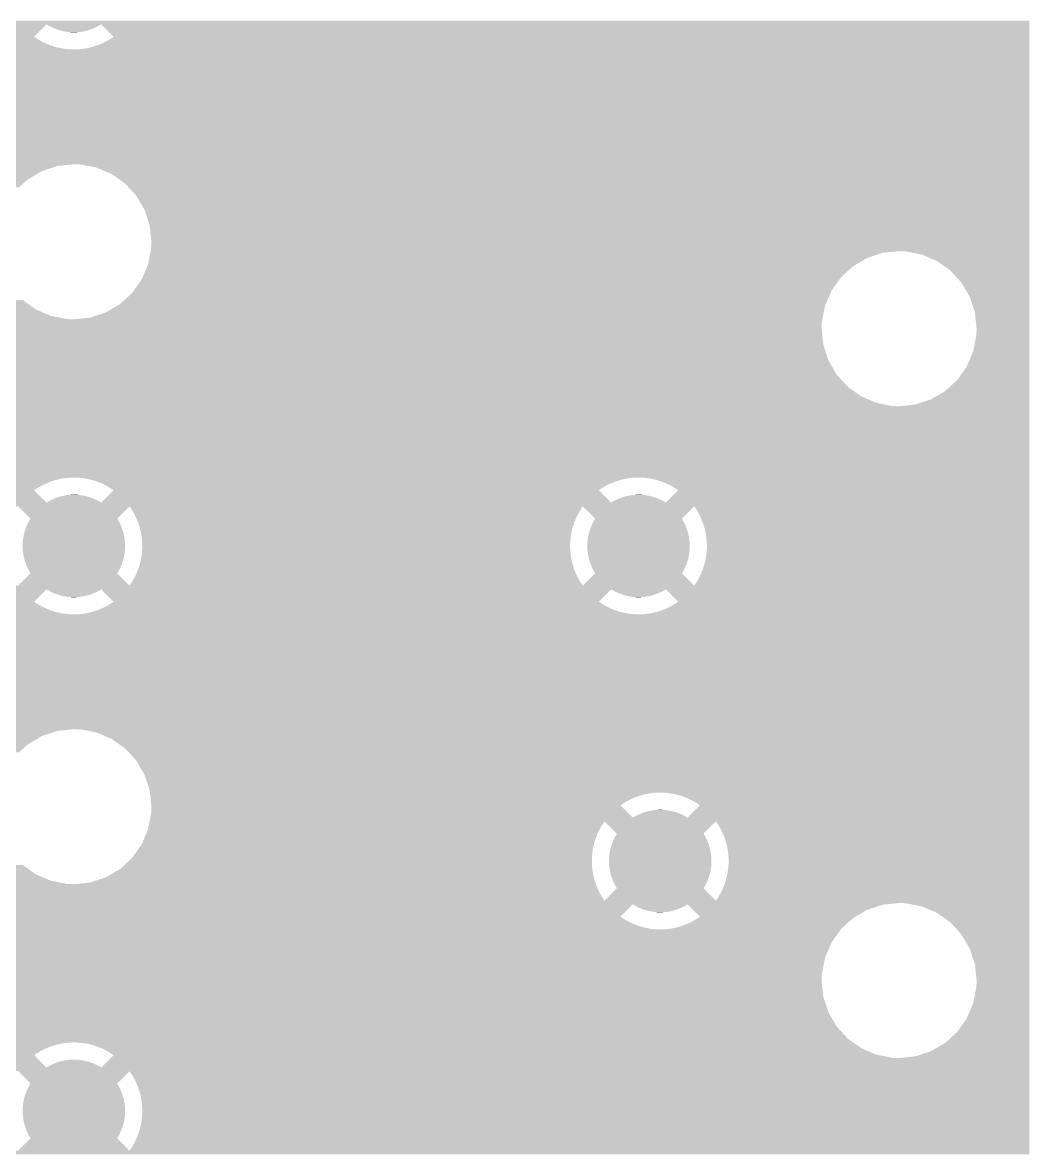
# Model space of a CAD drawing. Extents: x 295 to 953, y 10 to 290.
# Drawn here: x 536.41 to 549.96, y 213.56 to 228.75 of the extents above; entities that cross this region are included whole.
import ezdxf

# ---------------------------------------------------------------- set-up
doc = ezdxf.new("R2010")
doc.units = 0
doc.header["$LTSCALE"] = 5
doc.header["$MEASUREMENT"] = 0
doc.layers.add('GND', color=7, linetype='CONTINUOUS')

msp = doc.modelspace()

# ---------------------------------------------------------------- linework, layer by layer
at = {"layer": 'GND'}
for points in [[(517.54, 228.725), (517.56, 228.774), (549.956, 228.725), (549.956, 228.774)], [(517.486, 228.598), (517.54, 228.725), (536.608, 228.598), (536.735, 228.725)], [(526.68, 228.594), (526.588, 228.598), (536.604, 228.594), (536.608, 228.598)], [(526.859, 228.559), (526.68, 228.594), (536.569, 228.559), (536.604, 228.594)], [(536.77, 228.705), (536.735, 228.725), (537.438, 228.705), (537.471, 228.725)], [(536.784, 228.697), (536.77, 228.705), (537.421, 228.697), (537.438, 228.705)], [(536.82, 228.68), (536.784, 228.697), (537.388, 228.68), (537.421, 228.697)], [(536.836, 228.672), (536.82, 228.68), (537.369, 228.672), (537.388, 228.68)], [(536.873, 228.659), (536.836, 228.672), (537.335, 228.659), (537.369, 228.672)], [(536.889, 228.653), (536.873, 228.659), (537.316, 228.653), (537.335, 228.659)], [(536.928, 228.642), (536.889, 228.653), (537.281, 228.642), (537.316, 228.653)], [(536.944, 228.637), (536.928, 228.642), (537.261, 228.637), (537.281, 228.642)], [(536.984, 228.629), (536.944, 228.637), (537.225, 228.629), (537.261, 228.637)], [(536.999, 228.626), (536.984, 228.629), (537.204, 228.626), (537.225, 228.629)], [(537.042, 228.622), (536.999, 228.626), (537.169, 228.622), (537.204, 228.626)], [(537.056, 228.62), (537.042, 228.622), (537.142, 228.62), (537.169, 228.622)], [(537.112, 228.619), (537.056, 228.62), (537.112, 228.619), (537.142, 228.62)], [(537.638, 228.559), (537.471, 228.725), (549.956, 228.559), (549.956, 228.725)], [(526.896, 228.551), (526.859, 228.559), (536.58, 228.551), (536.569, 228.559)], [(526.963, 228.523), (526.896, 228.551), (536.624, 228.523), (536.58, 228.551)], [(527.038, 228.49), (526.963, 228.523), (536.681, 228.49), (536.624, 228.523)], [(527.098, 228.464), (527.038, 228.49), (536.736, 228.464), (536.681, 228.49)], [(527.101, 228.462), (527.098, 228.464), (536.74, 228.462), (536.736, 228.464)], [(527.135, 228.439), (527.101, 228.462), (536.801, 228.439), (536.74, 228.462)], [(537.381, 228.431), (537.443, 228.453), (549.956, 228.431), (549.956, 228.453)], [(537.443, 228.453), (537.503, 228.479), (549.956, 228.453), (549.956, 228.479)], [(537.503, 228.479), (537.561, 228.51), (549.956, 228.479), (549.956, 228.51)], [(537.561, 228.51), (537.617, 228.544), (549.956, 228.51), (549.956, 228.544)], [(537.617, 228.544), (537.638, 228.559), (549.956, 228.544), (549.956, 228.559)], [(527.162, 228.419), (527.135, 228.439), (536.864, 228.419), (536.801, 228.439)], [(527.183, 228.405), (527.162, 228.419), (536.928, 228.405), (536.864, 228.419)], [(527.197, 228.394), (527.183, 228.405), (536.993, 228.394), (536.928, 228.405)], [(527.205, 228.389), (527.197, 228.394), (537.058, 228.389), (536.993, 228.394)], [(527.206, 228.388), (527.205, 228.389), (537.123, 228.388), (537.058, 228.389)], [(527.278, 228.337), (527.206, 228.388), (549.956, 228.337), (549.956, 228.388)], [(527.427, 228.174), (527.278, 228.337), (549.956, 228.174), (549.956, 228.337)], [(537.123, 228.388), (537.189, 228.392), (549.956, 228.388), (549.956, 228.392)], [(537.189, 228.392), (537.254, 228.4), (549.956, 228.392), (549.956, 228.4)], [(537.254, 228.4), (537.318, 228.413), (549.956, 228.4), (549.956, 228.413)], [(537.318, 228.413), (537.381, 228.431), (549.956, 228.413), (549.956, 228.431)], [(527.538, 227.984), (527.427, 228.174), (549.956, 227.984), (549.956, 228.174)], [(527.607, 227.774), (527.538, 227.984), (549.956, 227.774), (549.956, 227.984)], [(527.631, 227.555), (527.607, 227.774), (549.956, 227.555), (549.956, 227.774)], [(527.626, 227.463), (527.631, 227.555), (549.956, 227.463), (549.956, 227.555)], [(527.584, 227.247), (527.626, 227.463), (549.956, 227.247), (549.956, 227.463)], [(527.497, 227.045), (527.584, 227.247), (549.956, 227.045), (549.956, 227.247)], [(527.369, 226.865), (527.497, 227.045), (549.956, 226.865), (549.956, 227.045)], [(527.247, 226.753), (527.323, 226.822), (536.675, 226.753), (536.884, 226.822)], [(527.323, 226.822), (527.348, 226.845), (536.884, 226.822), (537.103, 226.845)], [(527.348, 226.845), (527.369, 226.865), (549.956, 226.845), (549.956, 226.865)], [(537.195, 226.841), (537.103, 226.845), (549.956, 226.841), (549.956, 226.845)], [(537.412, 226.799), (537.195, 226.841), (549.956, 226.799), (549.956, 226.841)], [(537.614, 226.712), (537.412, 226.799), (549.956, 226.712), (549.956, 226.799)], [(527.016, 226.605), (527.08, 226.642), (536.444, 226.605), (536.484, 226.642)], [(527.08, 226.642), (527.207, 226.716), (536.484, 226.642), (536.611, 226.716)], [(527.207, 226.716), (527.247, 226.753), (536.611, 226.716), (536.675, 226.753)], [(537.794, 226.584), (537.614, 226.712), (549.956, 226.584), (549.956, 226.712)], [(526.807, 226.536), (527.016, 226.605), (536.368, 226.536), (536.444, 226.605)], [(537.943, 226.422), (537.794, 226.584), (549.956, 226.422), (549.956, 226.584)], [(538.054, 226.231), (537.943, 226.422), (549.956, 226.231), (549.956, 226.422)], [(538.123, 226.022), (538.054, 226.231), (549.956, 226.022), (549.956, 226.231)], [(538.146, 225.803), (538.123, 226.022), (549.956, 225.803), (549.956, 226.022)], [(538.135, 225.677), (538.142, 225.711), (549.956, 225.677), (549.956, 225.711)], [(538.142, 225.711), (538.146, 225.803), (549.956, 225.711), (549.956, 225.803)], [(538.1, 225.494), (538.117, 225.585), (547.62, 225.494), (547.775, 225.585)], [(538.117, 225.585), (538.131, 225.654), (547.775, 225.585), (547.984, 225.654)], [(538.131, 225.654), (538.135, 225.677), (547.984, 225.654), (548.203, 225.677)], [(548.295, 225.673), (548.203, 225.677), (549.956, 225.673), (549.956, 225.677)], [(548.511, 225.63), (548.295, 225.673), (549.956, 225.63), (549.956, 225.673)], [(548.714, 225.543), (548.511, 225.63), (549.956, 225.543), (549.956, 225.63)], [(538.027, 225.325), (538.091, 225.473), (547.422, 225.325), (547.584, 225.473)], [(538.091, 225.473), (538.1, 225.494), (547.584, 225.473), (547.62, 225.494)], [(548.894, 225.416), (548.714, 225.543), (549.956, 225.416), (549.956, 225.543)], [(549.042, 225.253), (548.894, 225.416), (549.956, 225.253), (549.956, 225.416)], [(537.908, 225.145), (538.013, 225.292), (547.294, 225.145), (547.398, 225.292)], [(538.013, 225.292), (538.027, 225.325), (547.398, 225.292), (547.422, 225.325)], [(549.154, 225.063), (549.042, 225.253), (549.956, 225.063), (549.956, 225.253)], [(537.722, 224.963), (537.885, 225.112), (547.216, 224.963), (547.28, 225.112)], [(537.885, 225.112), (537.908, 225.145), (547.28, 225.112), (547.294, 225.145)], [(517.265, 224.893), (517.156, 225.021), (536.593, 224.893), (536.413, 225.021)], [(537.686, 224.942), (537.722, 224.963), (547.207, 224.942), (547.216, 224.963)], [(549.223, 224.853), (549.154, 225.063), (549.956, 224.853), (549.956, 225.063)], [(517.328, 224.818), (517.265, 224.893), (536.767, 224.818), (536.593, 224.893)], [(517.336, 224.806), (517.328, 224.818), (536.795, 224.806), (536.767, 224.818)], [(517.362, 224.764), (517.336, 224.806), (537.012, 224.764), (536.795, 224.806)], [(537.323, 224.783), (537.532, 224.852), (547.176, 224.783), (547.189, 224.852)], [(537.532, 224.852), (537.686, 224.942), (547.189, 224.852), (547.207, 224.942)], [(549.246, 224.634), (549.223, 224.853), (549.956, 224.634), (549.956, 224.853)], [(517.364, 224.76), (517.362, 224.764), (537.103, 224.76), (537.012, 224.764)], [(517.385, 224.726), (517.364, 224.76), (547.164, 224.726), (547.171, 224.76)], [(517.441, 224.634), (517.385, 224.726), (547.16, 224.634), (547.164, 224.726)], [(537.103, 224.76), (537.323, 224.783), (547.171, 224.76), (547.176, 224.783)], [(517.484, 224.564), (517.441, 224.634), (547.168, 224.564), (547.16, 224.634)], [(517.545, 224.415), (517.484, 224.564), (547.184, 224.415), (547.168, 224.564)], [(549.199, 224.326), (549.242, 224.542), (549.956, 224.326), (549.956, 224.542)], [(549.242, 224.542), (549.246, 224.634), (549.956, 224.542), (549.956, 224.634)], [(517.598, 224.288), (517.545, 224.415), (547.226, 224.288), (547.184, 224.415)], [(517.617, 224.206), (517.598, 224.288), (547.253, 224.206), (547.226, 224.288)], [(517.663, 224.015), (517.617, 224.206), (547.364, 224.015), (547.253, 224.206)], [(549.112, 224.124), (549.199, 224.326), (549.956, 224.124), (549.956, 224.326)], [(548.985, 223.944), (549.112, 224.124), (549.956, 223.944), (549.956, 224.124)], [(517.667, 223.997), (517.663, 224.015), (547.381, 223.997), (547.364, 224.015)], [(517.678, 223.853), (517.667, 223.997), (547.513, 223.853), (547.381, 223.997)], [(548.822, 223.795), (548.985, 223.944), (549.956, 223.795), (549.956, 223.944)], [(517.688, 223.725), (517.678, 223.853), (547.692, 223.725), (547.513, 223.853)], [(548.632, 223.684), (548.822, 223.795), (549.956, 223.684), (549.956, 223.795)], [(517.665, 223.39), (517.682, 223.591), (549.956, 223.39), (549.956, 223.591)], [(517.682, 223.595), (517.685, 223.638), (548.111, 223.595), (547.895, 223.638)], [(517.682, 223.591), (517.682, 223.595), (548.203, 223.591), (548.111, 223.595)], [(517.685, 223.638), (517.69, 223.699), (547.895, 223.638), (547.752, 223.699)], [(517.69, 223.699), (517.688, 223.725), (547.752, 223.699), (547.692, 223.725)], [(548.203, 223.591), (548.422, 223.615), (549.956, 223.591), (549.956, 223.615)], [(548.422, 223.615), (548.632, 223.684), (549.956, 223.615), (549.956, 223.684)], [(517.594, 223.1), (517.665, 223.39), (549.956, 223.1), (549.956, 223.39)], [(517.478, 222.825), (517.594, 223.1), (549.956, 222.825), (549.956, 223.1)], [(517.36, 222.633), (517.478, 222.825), (549.956, 222.633), (549.956, 222.825)], [(517.27, 222.511), (517.296, 222.542), (536.646, 222.511), (536.704, 222.542)], [(517.296, 222.542), (517.319, 222.568), (536.704, 222.542), (536.764, 222.568)], [(517.319, 222.568), (517.321, 222.571), (536.764, 222.568), (536.771, 222.571)], [(517.321, 222.571), (517.333, 222.59), (536.771, 222.571), (536.825, 222.59)], [(517.333, 222.59), (517.344, 222.608), (536.825, 222.59), (536.888, 222.608)], [(517.344, 222.608), (517.352, 222.621), (536.888, 222.608), (536.953, 222.621)], [(517.352, 222.621), (517.357, 222.629), (536.953, 222.621), (537.018, 222.629)], [(517.357, 222.629), (517.36, 222.633), (537.018, 222.629), (537.083, 222.633)], [(537.149, 222.632), (537.083, 222.633), (544.662, 222.632), (544.678, 222.633)], [(537.182, 222.629), (537.149, 222.632), (544.612, 222.629), (544.662, 222.632)], [(537.214, 222.627), (537.182, 222.629), (544.592, 222.627), (544.612, 222.629)], [(537.25, 222.621), (537.214, 222.627), (544.547, 222.621), (544.592, 222.627)], [(537.279, 222.616), (537.25, 222.621), (544.525, 222.616), (544.547, 222.621)], [(537.316, 222.608), (537.279, 222.616), (544.483, 222.608), (544.525, 222.616)], [(537.343, 222.602), (537.316, 222.608), (544.461, 222.602), (544.483, 222.608)], [(537.38, 222.59), (537.343, 222.602), (544.42, 222.59), (544.461, 222.602)], [(537.405, 222.582), (537.38, 222.59), (544.398, 222.582), (544.42, 222.59)], [(537.442, 222.568), (537.405, 222.582), (544.358, 222.568), (544.398, 222.582)], [(537.467, 222.559), (537.442, 222.568), (544.336, 222.559), (544.358, 222.568)], [(537.502, 222.542), (537.467, 222.559), (544.298, 222.542), (544.336, 222.559)], [(537.526, 222.531), (537.502, 222.542), (544.277, 222.531), (544.298, 222.542)], [(537.56, 222.511), (537.526, 222.531), (544.24, 222.511), (544.277, 222.531)], [(544.743, 222.632), (544.678, 222.633), (549.956, 222.632), (549.956, 222.633)], [(544.809, 222.627), (544.743, 222.632), (549.956, 222.627), (549.956, 222.632)], [(544.873, 222.616), (544.809, 222.627), (549.956, 222.616), (549.956, 222.627)], [(544.937, 222.602), (544.873, 222.616), (549.956, 222.602), (549.956, 222.616)], [(545, 222.582), (544.937, 222.602), (549.956, 222.582), (549.956, 222.602)], [(545.061, 222.559), (545, 222.582), (549.956, 222.559), (549.956, 222.582)], [(545.12, 222.531), (545.061, 222.559), (549.956, 222.531), (549.956, 222.559)], [(545.178, 222.498), (545.12, 222.531), (549.956, 222.498), (549.956, 222.531)], [(517.127, 222.344), (517.228, 222.462), (536.687, 222.344), (536.569, 222.462)], [(517.228, 222.462), (517.24, 222.477), (536.569, 222.462), (536.59, 222.477)], [(517.24, 222.477), (517.27, 222.511), (536.59, 222.477), (536.646, 222.511)], [(536.872, 222.362), (536.891, 222.368), (537.333, 222.362), (537.318, 222.368)], [(536.891, 222.368), (536.926, 222.379), (537.318, 222.368), (537.279, 222.379)], [(536.926, 222.379), (536.946, 222.384), (537.279, 222.379), (537.263, 222.384)], [(536.946, 222.384), (536.981, 222.392), (537.263, 222.384), (537.223, 222.392)], [(536.981, 222.392), (537.003, 222.395), (537.223, 222.392), (537.207, 222.395)], [(537.003, 222.395), (537.038, 222.399), (537.207, 222.395), (537.165, 222.399)], [(537.038, 222.399), (537.065, 222.401), (537.165, 222.399), (537.151, 222.401)], [(537.065, 222.401), (537.094, 222.402), (537.151, 222.401), (537.094, 222.402)], [(537.471, 222.296), (537.638, 222.462), (544.33, 222.296), (544.164, 222.462)], [(537.583, 222.498), (537.56, 222.511), (544.219, 222.498), (544.24, 222.511)], [(537.616, 222.477), (537.583, 222.498), (544.184, 222.477), (544.219, 222.498)], [(537.638, 222.462), (537.616, 222.477), (544.164, 222.462), (544.184, 222.477)], [(544.466, 222.362), (544.485, 222.368), (544.928, 222.362), (544.912, 222.368)], [(544.485, 222.368), (544.521, 222.379), (544.912, 222.368), (544.873, 222.379)], [(544.521, 222.379), (544.541, 222.384), (544.873, 222.379), (544.858, 222.384)], [(544.541, 222.384), (544.576, 222.392), (544.858, 222.384), (544.817, 222.392)], [(544.576, 222.392), (544.598, 222.395), (544.817, 222.392), (544.802, 222.395)], [(544.598, 222.395), (544.632, 222.399), (544.802, 222.395), (544.759, 222.399)], [(544.632, 222.399), (544.66, 222.401), (544.759, 222.399), (544.746, 222.401)], [(544.66, 222.401), (544.689, 222.402), (544.746, 222.401), (544.689, 222.402)], [(545.066, 222.296), (545.232, 222.462), (549.956, 222.296), (549.956, 222.462)], [(545.232, 222.462), (545.178, 222.498), (549.956, 222.462), (549.956, 222.498)], [(517.012, 222.247), (517.07, 222.296), (549.956, 222.247), (549.956, 222.296)], [(517.07, 222.296), (517.127, 222.344), (536.735, 222.296), (536.687, 222.344)], [(536.52, 222.081), (536.354, 222.247), (537.686, 222.081), (537.852, 222.247)], [(536.735, 222.296), (536.768, 222.316), (537.471, 222.296), (537.437, 222.316)], [(536.768, 222.316), (536.786, 222.324), (537.437, 222.316), (537.422, 222.324)], [(536.786, 222.324), (536.819, 222.341), (537.422, 222.324), (537.386, 222.341)], [(536.819, 222.341), (536.837, 222.349), (537.386, 222.341), (537.371, 222.349)], [(536.837, 222.349), (536.872, 222.362), (537.371, 222.349), (537.333, 222.362)], [(537.878, 222.21), (537.852, 222.247), (543.924, 222.21), (543.949, 222.247)], [(544.115, 222.081), (543.949, 222.247), (545.281, 222.081), (545.447, 222.247)], [(544.33, 222.296), (544.363, 222.316), (545.066, 222.296), (545.032, 222.316)], [(544.363, 222.316), (544.38, 222.324), (545.032, 222.316), (545.017, 222.324)], [(544.38, 222.324), (544.414, 222.341), (545.017, 222.324), (544.981, 222.341)], [(544.414, 222.341), (544.432, 222.349), (544.981, 222.341), (544.965, 222.349)], [(544.432, 222.349), (544.466, 222.362), (544.965, 222.349), (544.928, 222.362)], [(545.473, 222.21), (545.447, 222.247), (549.956, 222.21), (549.956, 222.247)], [(536.497, 222.04), (536.52, 222.081), (537.71, 222.04), (537.686, 222.081)], [(537.888, 222.193), (537.878, 222.21), (543.913, 222.193), (543.924, 222.21)], [(537.911, 222.153), (537.888, 222.193), (543.891, 222.153), (543.913, 222.193)], [(537.92, 222.136), (537.911, 222.153), (543.881, 222.136), (543.891, 222.153)], [(537.941, 222.095), (537.92, 222.136), (543.861, 222.095), (543.881, 222.136)], [(537.948, 222.076), (537.941, 222.095), (543.853, 222.076), (543.861, 222.095)], [(537.966, 222.034), (537.948, 222.076), (543.836, 222.034), (543.853, 222.076)], [(544.091, 222.04), (544.115, 222.081), (545.305, 222.04), (545.281, 222.081)], [(545.506, 222.153), (545.473, 222.21), (549.956, 222.153), (549.956, 222.21)], [(545.535, 222.095), (545.506, 222.153), (549.956, 222.095), (549.956, 222.153)], [(545.56, 222.034), (545.535, 222.095), (549.956, 222.034), (549.956, 222.095)], [(536.435, 221.882), (536.448, 221.928), (537.772, 221.882), (537.758, 221.928)], [(536.448, 221.928), (536.451, 221.936), (537.758, 221.928), (537.756, 221.936)], [(536.451, 221.936), (536.468, 221.981), (537.756, 221.936), (537.738, 221.981)], [(536.468, 221.981), (536.472, 221.989), (537.738, 221.981), (537.735, 221.989)], [(536.472, 221.989), (536.492, 222.032), (537.735, 221.989), (537.714, 222.032)], [(536.492, 222.032), (536.497, 222.04), (537.714, 222.032), (537.71, 222.04)], [(537.972, 222.015), (537.966, 222.034), (543.829, 222.015), (543.836, 222.034)], [(537.986, 221.972), (537.972, 222.015), (543.816, 221.972), (543.829, 222.015)], [(537.991, 221.953), (537.986, 221.972), (543.81, 221.953), (543.816, 221.972)], [(538.003, 221.908), (537.991, 221.953), (543.799, 221.908), (543.81, 221.953)], [(544.03, 221.882), (544.043, 221.928), (545.366, 221.882), (545.353, 221.928)], [(544.043, 221.928), (544.046, 221.936), (545.353, 221.928), (545.35, 221.936)], [(544.046, 221.936), (544.063, 221.981), (545.35, 221.936), (545.333, 221.981)], [(544.063, 221.981), (544.067, 221.989), (545.333, 221.981), (545.33, 221.989)], [(544.067, 221.989), (544.087, 222.032), (545.33, 221.989), (545.309, 222.032)], [(544.087, 222.032), (544.091, 222.04), (545.309, 222.032), (545.305, 222.04)], [(545.581, 221.972), (545.56, 222.034), (549.956, 221.972), (549.956, 222.034)], [(545.597, 221.908), (545.581, 221.972), (549.956, 221.908), (549.956, 221.972)], [(536.414, 221.713), (536.416, 221.761), (537.793, 221.713), (537.791, 221.761)], [(536.416, 221.761), (536.417, 221.77), (537.791, 221.761), (537.79, 221.77)], [(536.417, 221.77), (536.422, 221.817), (537.79, 221.77), (537.785, 221.817)], [(536.422, 221.817), (536.424, 221.826), (537.785, 221.817), (537.783, 221.826)], [(536.424, 221.826), (536.433, 221.873), (537.783, 221.826), (537.774, 221.873)], [(536.433, 221.873), (536.435, 221.882), (537.774, 221.873), (537.772, 221.882)], [(538.006, 221.889), (538.003, 221.908), (543.795, 221.889), (543.799, 221.908)], [(538.014, 221.844), (538.006, 221.889), (543.788, 221.844), (543.795, 221.889)], [(538.016, 221.824), (538.014, 221.844), (543.785, 221.824), (543.788, 221.844)], [(538.021, 221.779), (538.016, 221.824), (543.781, 221.779), (543.785, 221.824)], [(538.022, 221.759), (538.021, 221.779), (543.779, 221.759), (543.781, 221.779)], [(538.023, 221.713), (538.022, 221.759), (543.778, 221.713), (543.779, 221.759)], [(544.009, 221.713), (544.01, 221.761), (545.387, 221.713), (545.385, 221.761)], [(544.01, 221.761), (544.011, 221.77), (545.385, 221.761), (545.385, 221.77)], [(544.011, 221.77), (544.016, 221.817), (545.385, 221.77), (545.379, 221.817)], [(544.016, 221.817), (544.018, 221.826), (545.379, 221.817), (545.378, 221.826)], [(544.018, 221.826), (544.027, 221.873), (545.378, 221.826), (545.368, 221.873)], [(544.027, 221.873), (544.03, 221.882), (545.368, 221.873), (545.366, 221.882)], [(545.609, 221.844), (545.597, 221.908), (549.956, 221.844), (549.956, 221.908)], [(545.616, 221.779), (545.609, 221.844), (549.956, 221.779), (549.956, 221.844)], [(545.618, 221.713), (545.616, 221.779), (549.956, 221.713), (549.956, 221.779)], [(536.416, 221.666), (536.414, 221.713), (537.791, 221.666), (537.793, 221.713)], [(536.416, 221.656), (536.416, 221.666), (537.79, 221.656), (537.791, 221.666)], [(536.422, 221.609), (536.416, 221.656), (537.785, 221.609), (537.79, 221.656)], [(536.423, 221.6), (536.422, 221.609), (537.783, 221.6), (537.785, 221.609)], [(538.017, 221.602), (538.019, 221.628), (543.785, 221.602), (543.782, 221.628)], [(538.019, 221.628), (538.022, 221.668), (543.782, 221.628), (543.78, 221.668)], [(538.022, 221.668), (538.023, 221.693), (543.78, 221.668), (543.778, 221.693)], [(538.023, 221.693), (538.023, 221.713), (543.778, 221.693), (543.778, 221.713)], [(544.011, 221.666), (544.009, 221.713), (545.386, 221.666), (545.387, 221.713)], [(544.011, 221.656), (544.011, 221.666), (545.385, 221.656), (545.386, 221.666)], [(544.017, 221.609), (544.011, 221.656), (545.379, 221.609), (545.385, 221.656)], [(544.018, 221.6), (544.017, 221.609), (545.378, 221.6), (545.379, 221.609)], [(545.611, 221.602), (545.617, 221.668), (549.956, 221.602), (549.956, 221.668)], [(545.617, 221.668), (545.618, 221.713), (549.956, 221.668), (549.956, 221.713)], [(536.433, 221.553), (536.423, 221.6), (537.774, 221.553), (537.783, 221.6)], [(536.435, 221.545), (536.433, 221.553), (537.771, 221.545), (537.774, 221.553)], [(536.449, 221.499), (536.435, 221.545), (537.759, 221.499), (537.771, 221.545)], [(536.451, 221.49), (536.449, 221.499), (537.755, 221.49), (537.759, 221.499)], [(536.468, 221.446), (536.451, 221.49), (537.739, 221.446), (537.755, 221.49)], [(537.98, 221.435), (537.992, 221.474), (543.821, 221.435), (543.81, 221.474)], [(537.992, 221.474), (537.997, 221.498), (543.81, 221.474), (543.803, 221.498)], [(537.997, 221.498), (538.007, 221.538), (543.803, 221.498), (543.795, 221.538)], [(538.007, 221.538), (538.01, 221.563), (543.795, 221.538), (543.79, 221.563)], [(538.01, 221.563), (538.017, 221.602), (543.79, 221.563), (543.785, 221.602)], [(544.028, 221.553), (544.018, 221.6), (545.369, 221.553), (545.378, 221.6)], [(544.03, 221.545), (544.028, 221.553), (545.366, 221.545), (545.369, 221.553)], [(544.043, 221.499), (544.03, 221.545), (545.353, 221.499), (545.366, 221.545)], [(544.046, 221.49), (544.043, 221.499), (545.35, 221.49), (545.353, 221.499)], [(544.063, 221.446), (544.046, 221.49), (545.333, 221.446), (545.35, 221.49)], [(545.567, 221.411), (545.586, 221.474), (549.956, 221.411), (549.956, 221.474)], [(545.586, 221.474), (545.601, 221.538), (549.956, 221.474), (549.956, 221.538)], [(545.601, 221.538), (545.611, 221.602), (549.956, 221.538), (549.956, 221.602)], [(536.354, 221.179), (536.52, 221.345), (537.852, 221.179), (537.686, 221.345)], [(536.472, 221.437), (536.468, 221.446), (537.735, 221.437), (537.739, 221.446)], [(536.493, 221.394), (536.472, 221.437), (537.715, 221.394), (537.735, 221.437)], [(536.496, 221.386), (536.493, 221.394), (537.71, 221.386), (537.715, 221.394)], [(536.52, 221.345), (536.496, 221.386), (537.686, 221.345), (537.71, 221.386)], [(537.921, 221.291), (537.931, 221.313), (543.881, 221.291), (543.869, 221.313)], [(537.931, 221.313), (537.949, 221.35), (543.869, 221.313), (543.853, 221.35)], [(537.949, 221.35), (537.958, 221.373), (543.853, 221.35), (543.843, 221.373)], [(537.958, 221.373), (537.972, 221.411), (543.843, 221.373), (543.829, 221.411)], [(537.972, 221.411), (537.98, 221.435), (543.829, 221.411), (543.821, 221.435)], [(543.949, 221.179), (544.115, 221.345), (545.447, 221.179), (545.281, 221.345)], [(544.066, 221.437), (544.063, 221.446), (545.329, 221.437), (545.333, 221.446)], [(544.087, 221.394), (544.066, 221.437), (545.309, 221.394), (545.329, 221.437)], [(544.091, 221.386), (544.087, 221.394), (545.304, 221.386), (545.309, 221.394)], [(544.115, 221.345), (544.091, 221.386), (545.281, 221.345), (545.304, 221.386)], [(545.515, 221.291), (545.543, 221.35), (549.956, 221.291), (549.956, 221.35)], [(545.543, 221.35), (545.567, 221.411), (549.956, 221.35), (549.956, 221.411)], [(511.399, 221.13), (511.399, 221.179), (549.956, 221.13), (549.956, 221.179)], [(537.852, 221.179), (537.866, 221.2), (543.949, 221.179), (543.934, 221.2)], [(537.866, 221.2), (537.889, 221.234), (543.934, 221.2), (543.913, 221.234)], [(537.889, 221.234), (537.901, 221.255), (543.913, 221.234), (543.9, 221.255)], [(537.901, 221.255), (537.921, 221.291), (543.9, 221.255), (543.881, 221.291)], [(545.447, 221.179), (545.483, 221.234), (549.956, 221.179), (549.956, 221.234)], [(545.483, 221.234), (545.515, 221.291), (549.956, 221.234), (549.956, 221.291)], [(511.399, 221.003), (511.399, 221.13), (536.608, 221.003), (536.735, 221.13)], [(526.68, 220.999), (526.588, 221.003), (536.604, 220.999), (536.608, 221.003)], [(526.859, 220.964), (526.68, 220.999), (536.569, 220.964), (536.604, 220.999)], [(536.77, 221.111), (536.735, 221.13), (537.438, 221.111), (537.471, 221.13)], [(536.784, 221.102), (536.77, 221.111), (537.421, 221.102), (537.438, 221.111)], [(536.82, 221.085), (536.784, 221.102), (537.388, 221.085), (537.421, 221.102)], [(536.836, 221.078), (536.82, 221.085), (537.369, 221.078), (537.388, 221.085)], [(536.873, 221.064), (536.836, 221.078), (537.335, 221.064), (537.369, 221.078)], [(536.889, 221.058), (536.873, 221.064), (537.316, 221.058), (537.335, 221.064)], [(536.928, 221.047), (536.889, 221.058), (537.281, 221.047), (537.316, 221.058)], [(536.944, 221.043), (536.928, 221.047), (537.261, 221.043), (537.281, 221.047)], [(536.984, 221.035), (536.944, 221.043), (537.225, 221.035), (537.261, 221.043)], [(536.999, 221.032), (536.984, 221.035), (537.204, 221.032), (537.225, 221.035)], [(537.042, 221.027), (536.999, 221.032), (537.169, 221.027), (537.204, 221.032)], [(537.056, 221.025), (537.042, 221.027), (537.142, 221.025), (537.169, 221.027)], [(537.112, 221.024), (537.056, 221.025), (537.112, 221.024), (537.142, 221.025)], [(537.638, 220.964), (537.471, 221.13), (544.164, 220.964), (544.33, 221.13)], [(544.364, 221.111), (544.33, 221.13), (545.033, 221.111), (545.066, 221.13)], [(544.379, 221.102), (544.364, 221.111), (545.016, 221.102), (545.033, 221.111)], [(544.415, 221.085), (544.379, 221.102), (544.982, 221.085), (545.016, 221.102)], [(544.43, 221.078), (544.415, 221.085), (544.964, 221.078), (544.982, 221.085)], [(544.468, 221.064), (544.43, 221.078), (544.93, 221.064), (544.964, 221.078)], [(544.484, 221.058), (544.468, 221.064), (544.911, 221.058), (544.93, 221.064)], [(544.522, 221.047), (544.484, 221.058), (544.875, 221.047), (544.911, 221.058)], [(544.538, 221.043), (544.522, 221.047), (544.855, 221.043), (544.875, 221.047)], [(544.579, 221.035), (544.538, 221.043), (544.82, 221.035), (544.855, 221.043)], [(544.594, 221.032), (544.579, 221.035), (544.798, 221.032), (544.82, 221.035)], [(544.637, 221.027), (544.594, 221.032), (544.764, 221.027), (544.798, 221.032)], [(544.65, 221.025), (544.637, 221.027), (544.736, 221.025), (544.764, 221.027)], [(544.707, 221.024), (544.65, 221.025), (544.707, 221.024), (544.736, 221.025)], [(545.232, 220.964), (545.066, 221.13), (549.956, 220.964), (549.956, 221.13)], [(526.896, 220.957), (526.859, 220.964), (536.58, 220.957), (536.569, 220.964)], [(526.963, 220.928), (526.896, 220.957), (536.624, 220.928), (536.58, 220.957)], [(527.038, 220.896), (526.963, 220.928), (536.681, 220.896), (536.624, 220.928)], [(527.098, 220.87), (527.038, 220.896), (536.736, 220.87), (536.681, 220.896)], [(527.101, 220.868), (527.098, 220.87), (536.74, 220.868), (536.736, 220.87)], [(527.135, 220.844), (527.101, 220.868), (536.801, 220.844), (536.74, 220.868)], [(537.404, 220.844), (537.443, 220.858), (544.396, 220.844), (544.36, 220.858)], [(537.443, 220.858), (537.465, 220.868), (544.36, 220.858), (544.335, 220.868)], [(537.465, 220.868), (537.503, 220.884), (544.335, 220.868), (544.299, 220.884)], [(537.503, 220.884), (537.525, 220.896), (544.299, 220.884), (544.275, 220.896)], [(537.525, 220.896), (537.561, 220.915), (544.275, 220.896), (544.241, 220.915)], [(537.561, 220.915), (537.582, 220.928), (544.241, 220.915), (544.218, 220.928)], [(537.582, 220.928), (537.617, 220.95), (544.218, 220.928), (544.185, 220.95)], [(537.617, 220.95), (537.638, 220.964), (544.185, 220.95), (544.164, 220.964)], [(544.976, 220.836), (545.038, 220.858), (549.956, 220.836), (549.956, 220.858)], [(545.038, 220.858), (545.098, 220.884), (549.956, 220.858), (549.956, 220.884)], [(545.098, 220.884), (545.156, 220.915), (549.956, 220.884), (549.956, 220.915)], [(545.156, 220.915), (545.211, 220.95), (549.956, 220.915), (549.956, 220.95)], [(545.211, 220.95), (545.232, 220.964), (549.956, 220.95), (549.956, 220.964)], [(527.162, 220.825), (527.135, 220.844), (536.864, 220.825), (536.801, 220.844)], [(527.183, 220.81), (527.162, 220.825), (536.928, 220.81), (536.864, 220.825)], [(527.197, 220.8), (527.183, 220.81), (536.993, 220.8), (536.928, 220.81)], [(527.205, 220.794), (527.197, 220.8), (537.058, 220.794), (536.993, 220.8)], [(527.206, 220.793), (527.205, 220.794), (537.123, 220.793), (537.058, 220.794)], [(527.278, 220.742), (527.206, 220.793), (549.956, 220.742), (549.956, 220.793)], [(527.427, 220.58), (527.278, 220.742), (549.956, 220.58), (549.956, 220.742)], [(537.123, 220.793), (537.139, 220.794), (544.718, 220.793), (544.653, 220.794)], [(537.139, 220.794), (537.189, 220.797), (544.653, 220.794), (544.619, 220.797)], [(537.189, 220.797), (537.21, 220.8), (544.619, 220.797), (544.587, 220.8)], [(537.21, 220.8), (537.254, 220.806), (544.587, 220.8), (544.551, 220.806)], [(537.254, 220.806), (537.276, 220.81), (544.551, 220.806), (544.522, 220.81)], [(537.276, 220.81), (537.318, 220.819), (544.522, 220.81), (544.486, 220.819)], [(537.318, 220.819), (537.341, 220.825), (544.486, 220.819), (544.459, 220.825)], [(537.341, 220.825), (537.381, 220.836), (544.459, 220.825), (544.422, 220.836)], [(537.381, 220.836), (537.404, 220.844), (544.422, 220.836), (544.396, 220.844)], [(544.718, 220.793), (544.784, 220.797), (549.956, 220.793), (549.956, 220.797)], [(544.784, 220.797), (544.849, 220.806), (549.956, 220.797), (549.956, 220.806)], [(544.849, 220.806), (544.913, 220.819), (549.956, 220.806), (549.956, 220.819)], [(544.913, 220.819), (544.976, 220.836), (549.956, 220.819), (549.956, 220.836)], [(527.538, 220.389), (527.427, 220.58), (549.956, 220.389), (549.956, 220.58)], [(527.607, 220.18), (527.538, 220.389), (549.956, 220.18), (549.956, 220.389)], [(527.631, 219.961), (527.607, 220.18), (549.956, 219.961), (549.956, 220.18)], [(527.626, 219.869), (527.631, 219.961), (549.956, 219.869), (549.956, 219.961)], [(527.584, 219.652), (527.626, 219.869), (549.956, 219.652), (549.956, 219.869)], [(527.497, 219.45), (527.584, 219.652), (549.956, 219.45), (549.956, 219.652)], [(527.369, 219.27), (527.497, 219.45), (549.956, 219.27), (549.956, 219.45)], [(527.247, 219.159), (527.323, 219.227), (536.675, 219.159), (536.884, 219.227)], [(527.323, 219.227), (527.348, 219.251), (536.884, 219.227), (537.103, 219.251)], [(527.348, 219.251), (527.369, 219.27), (549.956, 219.251), (549.956, 219.27)], [(537.195, 219.247), (537.103, 219.251), (549.956, 219.247), (549.956, 219.251)], [(537.412, 219.204), (537.195, 219.247), (549.956, 219.204), (549.956, 219.247)], [(537.614, 219.117), (537.412, 219.204), (549.956, 219.117), (549.956, 219.204)], [(527.016, 219.01), (527.08, 219.047), (536.444, 219.01), (536.484, 219.047)], [(527.08, 219.047), (527.207, 219.121), (536.484, 219.047), (536.611, 219.121)], [(527.207, 219.121), (527.247, 219.159), (536.611, 219.121), (536.675, 219.159)], [(537.794, 218.99), (537.614, 219.117), (549.956, 218.99), (549.956, 219.117)], [(526.807, 218.941), (527.016, 219.01), (536.368, 218.941), (536.444, 219.01)], [(537.943, 218.827), (537.794, 218.99), (549.956, 218.827), (549.956, 218.99)], [(538.054, 218.637), (537.943, 218.827), (549.956, 218.637), (549.956, 218.827)], [(538.123, 218.427), (538.054, 218.637), (549.956, 218.427), (549.956, 218.637)], [(538.126, 218.398), (538.123, 218.427), (549.956, 218.398), (549.956, 218.427)], [(538.126, 218.394), (538.126, 218.398), (544.904, 218.394), (544.97, 218.398)], [(538.127, 218.385), (538.126, 218.394), (544.839, 218.385), (544.904, 218.394)], [(538.129, 218.372), (538.127, 218.385), (544.775, 218.372), (544.839, 218.385)], [(538.131, 218.355), (538.129, 218.372), (544.712, 218.355), (544.775, 218.372)], [(538.133, 218.333), (538.131, 218.355), (544.65, 218.333), (544.712, 218.355)], [(538.136, 218.306), (538.133, 218.333), (544.59, 218.306), (544.65, 218.333)], [(538.139, 218.276), (538.136, 218.306), (544.532, 218.276), (544.59, 218.306)], [(538.143, 218.241), (538.139, 218.276), (544.477, 218.241), (544.532, 218.276)], [(545.035, 218.397), (544.97, 218.398), (549.956, 218.397), (549.956, 218.398)], [(545.101, 218.391), (545.035, 218.397), (549.956, 218.391), (549.956, 218.397)], [(545.166, 218.381), (545.101, 218.391), (549.956, 218.381), (549.956, 218.391)], [(545.229, 218.366), (545.166, 218.381), (549.956, 218.366), (549.956, 218.381)], [(545.292, 218.347), (545.229, 218.366), (549.956, 218.347), (549.956, 218.366)], [(545.353, 218.323), (545.292, 218.347), (549.956, 218.323), (549.956, 218.347)], [(545.413, 218.295), (545.353, 218.323), (549.956, 218.295), (549.956, 218.323)], [(545.47, 218.263), (545.413, 218.295), (549.956, 218.263), (549.956, 218.295)], [(538.131, 218.061), (538.142, 218.116), (544.622, 218.061), (544.566, 218.116)], [(538.142, 218.116), (538.146, 218.208), (544.566, 218.116), (544.475, 218.208)], [(538.144, 218.227), (538.143, 218.241), (544.456, 218.227), (544.477, 218.241)], [(538.146, 218.208), (538.144, 218.227), (544.475, 218.208), (544.456, 218.227)], [(544.706, 218.106), (544.724, 218.113), (545.273, 218.106), (545.258, 218.113)], [(544.724, 218.113), (544.758, 218.127), (545.258, 218.113), (545.22, 218.127)], [(544.758, 218.127), (544.777, 218.133), (545.22, 218.127), (545.204, 218.133)], [(544.777, 218.133), (544.813, 218.144), (545.204, 218.133), (545.166, 218.144)], [(544.813, 218.144), (544.833, 218.148), (545.166, 218.144), (545.15, 218.148)], [(544.833, 218.148), (544.868, 218.156), (545.15, 218.148), (545.109, 218.156)], [(544.868, 218.156), (544.89, 218.159), (545.109, 218.156), (545.094, 218.159)], [(544.89, 218.159), (544.924, 218.164), (545.094, 218.159), (545.051, 218.164)], [(544.924, 218.164), (544.952, 218.165), (545.051, 218.164), (545.038, 218.165)], [(544.952, 218.165), (544.981, 218.167), (545.038, 218.165), (544.981, 218.167)], [(545.358, 218.061), (545.524, 218.227), (549.956, 218.061), (549.956, 218.227)], [(545.524, 218.227), (545.47, 218.263), (549.956, 218.227), (549.956, 218.263)], [(538.111, 217.957), (538.122, 218.012), (544.205, 217.957), (544.241, 218.012)], [(538.122, 218.012), (538.131, 218.061), (549.956, 218.012), (549.956, 218.061)], [(544.407, 217.846), (544.241, 218.012), (545.573, 217.846), (545.739, 218.012)], [(544.622, 218.061), (544.655, 218.08), (545.358, 218.061), (545.324, 218.08)], [(544.655, 218.08), (544.672, 218.089), (545.324, 218.08), (545.309, 218.089)], [(544.672, 218.089), (544.706, 218.106), (545.309, 218.089), (545.273, 218.106)], [(545.765, 217.974), (545.739, 218.012), (549.956, 217.974), (549.956, 218.012)], [(545.798, 217.918), (545.765, 217.974), (549.956, 217.918), (549.956, 217.974)], [(538.048, 217.78), (538.074, 217.841), (544.121, 217.78), (544.145, 217.841)], [(538.074, 217.841), (538.1, 217.9), (544.145, 217.841), (544.172, 217.9)], [(538.1, 217.9), (538.111, 217.957), (544.173, 217.9), (544.205, 217.957)], [(538.1, 217.9), (538.1, 217.9), (544.172, 217.9), (544.173, 217.9)], [(544.384, 217.805), (544.407, 217.846), (545.597, 217.805), (545.573, 217.846)], [(545.827, 217.859), (545.798, 217.918), (549.956, 217.859), (549.956, 217.918)], [(545.852, 217.799), (545.827, 217.859), (549.956, 217.799), (549.956, 217.859)], [(537.981, 217.653), (538.013, 217.697), (544.087, 217.653), (544.097, 217.697)], [(538.013, 217.697), (538.021, 217.717), (544.097, 217.697), (544.102, 217.717)], [(538.021, 217.717), (538.048, 217.78), (544.102, 217.717), (544.121, 217.78)], [(544.322, 217.646), (544.335, 217.692), (545.658, 217.646), (545.645, 217.692)], [(544.335, 217.692), (544.338, 217.701), (545.645, 217.692), (545.642, 217.701)], [(544.338, 217.701), (544.355, 217.745), (545.642, 217.701), (545.625, 217.745)], [(544.355, 217.745), (544.359, 217.754), (545.625, 217.745), (545.622, 217.754)], [(544.359, 217.754), (544.379, 217.797), (545.622, 217.754), (545.601, 217.797)], [(544.379, 217.797), (544.384, 217.805), (545.601, 217.797), (545.597, 217.805)], [(545.873, 217.737), (545.852, 217.799), (549.956, 217.737), (549.956, 217.799)], [(545.889, 217.673), (545.873, 217.737), (549.956, 217.673), (549.956, 217.737)], [(545.901, 217.608), (545.889, 217.673), (549.956, 217.608), (549.956, 217.673)], [(537.819, 217.458), (537.885, 217.518), (544.07, 217.458), (544.071, 217.518)], [(537.885, 217.518), (537.889, 217.523), (544.071, 217.518), (544.071, 217.523)], [(537.889, 217.523), (537.935, 217.588), (544.071, 217.523), (544.077, 217.588)], [(537.935, 217.588), (537.981, 217.653), (544.077, 217.588), (544.087, 217.653)], [(544.301, 217.478), (544.302, 217.525), (545.679, 217.478), (545.677, 217.525)], [(544.302, 217.525), (544.303, 217.534), (545.677, 217.525), (545.677, 217.534)], [(544.303, 217.534), (544.309, 217.582), (545.677, 217.534), (545.671, 217.582)], [(544.309, 217.582), (544.31, 217.591), (545.671, 217.582), (545.67, 217.591)], [(544.31, 217.591), (544.319, 217.637), (545.67, 217.591), (545.66, 217.637)], [(544.319, 217.637), (544.322, 217.646), (545.66, 217.637), (545.658, 217.646)], [(545.908, 217.543), (545.901, 217.608), (549.956, 217.543), (549.956, 217.608)], [(545.91, 217.478), (545.908, 217.543), (549.956, 217.478), (549.956, 217.543)], [(517.594, 217.352), (517.612, 217.426), (536.518, 217.352), (536.413, 217.426)], [(537.651, 217.327), (537.722, 217.369), (544.082, 217.327), (544.077, 217.369)], [(537.722, 217.369), (537.748, 217.392), (544.077, 217.369), (544.074, 217.392)], [(537.748, 217.392), (537.819, 217.458), (544.074, 217.392), (544.07, 217.458)], [(544.303, 217.43), (544.301, 217.478), (545.678, 217.43), (545.679, 217.478)], [(544.303, 217.421), (544.303, 217.43), (545.677, 217.421), (545.678, 217.43)], [(544.309, 217.374), (544.303, 217.421), (545.672, 217.374), (545.677, 217.421)], [(544.31, 217.365), (544.309, 217.374), (545.67, 217.365), (545.672, 217.374)], [(544.32, 217.318), (544.31, 217.365), (545.661, 217.318), (545.67, 217.365)], [(545.893, 217.302), (545.903, 217.367), (549.956, 217.302), (549.956, 217.367)], [(545.903, 217.367), (545.909, 217.432), (549.956, 217.367), (549.956, 217.432)], [(545.909, 217.432), (545.91, 217.478), (549.956, 217.432), (549.956, 217.478)], [(517.517, 217.169), (517.535, 217.212), (537.012, 217.169), (536.795, 217.212)], [(517.535, 217.212), (517.572, 217.299), (536.795, 217.212), (536.593, 217.299)], [(517.572, 217.299), (517.594, 217.352), (536.593, 217.299), (536.518, 217.352)], [(537.357, 217.2), (537.532, 217.257), (544.113, 217.2), (544.097, 217.257)], [(537.532, 217.257), (537.541, 217.263), (544.097, 217.257), (544.095, 217.263)], [(537.541, 217.263), (537.651, 217.327), (544.095, 217.263), (544.082, 217.327)], [(544.322, 217.309), (544.32, 217.318), (545.658, 217.309), (545.661, 217.318)], [(544.335, 217.263), (544.322, 217.309), (545.645, 217.263), (545.658, 217.309)], [(544.338, 217.255), (544.335, 217.263), (545.642, 217.255), (545.645, 217.263)], [(544.355, 217.21), (544.338, 217.255), (545.625, 217.21), (545.642, 217.255)], [(544.358, 217.202), (544.355, 217.21), (545.621, 217.202), (545.625, 217.21)], [(544.379, 217.159), (544.358, 217.202), (545.601, 217.159), (545.621, 217.202)], [(545.859, 217.176), (545.878, 217.238), (549.956, 217.176), (549.956, 217.238)], [(545.878, 217.238), (545.893, 217.302), (549.956, 217.238), (549.956, 217.302)], [(517.444, 217.02), (517.478, 217.076), (544.192, 217.02), (544.162, 217.076)], [(517.478, 217.076), (517.479, 217.078), (544.162, 217.076), (544.161, 217.078)], [(517.479, 217.078), (517.504, 217.138), (544.161, 217.078), (544.135, 217.138)], [(517.504, 217.138), (517.516, 217.165), (544.135, 217.138), (544.125, 217.165)], [(517.516, 217.165), (517.517, 217.169), (537.103, 217.165), (537.012, 217.169)], [(537.103, 217.165), (537.323, 217.189), (544.125, 217.165), (544.117, 217.189)], [(537.323, 217.189), (537.357, 217.2), (544.117, 217.189), (544.113, 217.2)], [(544.241, 216.943), (544.407, 217.11), (545.739, 216.943), (545.573, 217.11)], [(544.383, 217.151), (544.379, 217.159), (545.597, 217.151), (545.601, 217.159)], [(544.407, 217.11), (544.383, 217.151), (545.573, 217.11), (545.597, 217.151)], [(545.775, 216.998), (545.807, 217.055), (549.956, 216.998), (549.956, 217.055)], [(545.807, 217.055), (545.835, 217.115), (549.956, 217.055), (549.956, 217.115)], [(545.835, 217.115), (545.859, 217.176), (549.956, 217.115), (549.956, 217.176)], [(517.366, 216.895), (517.378, 216.914), (548.023, 216.895), (548.203, 216.914)], [(517.378, 216.914), (517.396, 216.943), (549.956, 216.914), (549.956, 216.943)], [(517.396, 216.943), (517.409, 216.964), (544.241, 216.943), (544.227, 216.964)], [(517.409, 216.964), (517.444, 217.02), (544.227, 216.964), (544.192, 217.02)], [(545.739, 216.943), (545.775, 216.998), (549.956, 216.943), (549.956, 216.998)], [(548.295, 216.91), (548.203, 216.914), (549.956, 216.91), (549.956, 216.914)], [(548.511, 216.867), (548.295, 216.91), (549.956, 216.867), (549.956, 216.91)], [(517.241, 216.729), (517.321, 216.822), (544.456, 216.729), (544.549, 216.822)], [(517.321, 216.822), (517.366, 216.895), (544.549, 216.822), (544.622, 216.895)], [(544.656, 216.875), (544.622, 216.895), (545.325, 216.875), (545.358, 216.895)], [(544.671, 216.867), (544.656, 216.875), (545.308, 216.867), (545.325, 216.875)], [(544.707, 216.85), (544.671, 216.867), (545.274, 216.85), (545.308, 216.867)], [(544.723, 216.842), (544.707, 216.85), (545.256, 216.842), (545.274, 216.85)], [(544.76, 216.828), (544.723, 216.842), (545.222, 216.828), (545.256, 216.842)], [(544.776, 216.823), (544.76, 216.828), (545.203, 216.823), (545.222, 216.828)], [(544.815, 216.812), (544.776, 216.823), (545.167, 216.812), (545.203, 216.823)], [(544.83, 216.807), (544.815, 216.812), (545.147, 216.807), (545.167, 216.812)], [(544.871, 216.799), (544.83, 216.807), (545.112, 216.799), (545.147, 216.807)], [(544.886, 216.796), (544.871, 216.799), (545.09, 216.796), (545.112, 216.799)], [(544.929, 216.792), (544.886, 216.796), (545.056, 216.792), (545.09, 216.796)], [(544.942, 216.79), (544.929, 216.792), (545.028, 216.79), (545.056, 216.792)], [(544.999, 216.788), (544.942, 216.79), (544.999, 216.788), (545.028, 216.79)], [(545.362, 216.891), (545.358, 216.895), (547.984, 216.891), (548.023, 216.895)], [(545.431, 216.822), (545.362, 216.891), (547.775, 216.822), (547.984, 216.891)], [(545.524, 216.729), (545.431, 216.822), (547.615, 216.729), (547.775, 216.822)], [(548.714, 216.78), (548.511, 216.867), (549.956, 216.78), (549.956, 216.867)], [(548.894, 216.653), (548.714, 216.78), (549.956, 216.653), (549.956, 216.78)], [(517.119, 216.589), (517.127, 216.596), (544.751, 216.589), (544.729, 216.596)], [(517.127, 216.596), (517.138, 216.609), (544.729, 216.596), (544.688, 216.609)], [(517.138, 216.609), (517.158, 216.632), (544.688, 216.609), (544.627, 216.632)], [(517.158, 216.632), (517.182, 216.66), (544.627, 216.632), (544.568, 216.66)], [(517.182, 216.66), (517.21, 216.693), (544.568, 216.66), (544.51, 216.693)], [(517.21, 216.693), (517.241, 216.729), (544.51, 216.693), (544.456, 216.729)], [(545.205, 216.583), (545.268, 216.601), (547.445, 216.583), (547.464, 216.601)], [(545.268, 216.601), (545.33, 216.623), (547.464, 216.601), (547.488, 216.623)], [(545.33, 216.623), (545.39, 216.649), (547.488, 216.623), (547.517, 216.649)], [(545.39, 216.649), (545.448, 216.68), (547.517, 216.649), (547.551, 216.68)], [(545.448, 216.68), (545.497, 216.71), (547.551, 216.68), (547.584, 216.71)], [(545.497, 216.71), (545.504, 216.714), (547.584, 216.71), (547.591, 216.714)], [(545.504, 216.714), (545.524, 216.729), (547.591, 216.714), (547.615, 216.729)], [(549.042, 216.49), (548.894, 216.653), (549.956, 216.49), (549.956, 216.653)], [(516.899, 216.403), (517.082, 216.558), (547.309, 216.403), (547.419, 216.558)], [(517.082, 216.558), (517.083, 216.559), (545.01, 216.558), (544.945, 216.559)], [(517.083, 216.559), (517.089, 216.564), (544.945, 216.559), (544.879, 216.564)], [(517.089, 216.564), (517.101, 216.575), (544.879, 216.564), (544.815, 216.575)], [(517.101, 216.575), (517.119, 216.589), (544.815, 216.575), (544.751, 216.589)], [(545.01, 216.558), (545.075, 216.562), (547.419, 216.558), (547.422, 216.562)], [(545.076, 216.562), (545.141, 216.57), (547.422, 216.562), (547.431, 216.57)], [(545.141, 216.57), (545.205, 216.583), (547.431, 216.57), (547.445, 216.583)], [(549.154, 216.3), (549.042, 216.49), (549.956, 216.3), (549.956, 216.49)], [(516.644, 216.247), (516.865, 216.382), (547.236, 216.247), (547.294, 216.382)], [(516.865, 216.382), (516.899, 216.403), (547.294, 216.382), (547.309, 216.403)], [(549.223, 216.09), (549.154, 216.3), (549.956, 216.09), (549.956, 216.3)], [(516.368, 216.133), (516.48, 216.179), (547.198, 216.133), (547.207, 216.179)], [(516.48, 216.179), (516.644, 216.247), (547.207, 216.179), (547.236, 216.247)], [(511.399, 215.963), (511.399, 216.041), (547.164, 215.963), (547.18, 216.041)], [(515.78, 216.041), (516.078, 216.064), (547.18, 216.041), (547.184, 216.064)], [(516.078, 216.064), (516.368, 216.133), (547.184, 216.064), (547.198, 216.133)], [(549.246, 215.871), (549.223, 216.09), (549.956, 215.871), (549.956, 216.09)], [(511.399, 215.871), (511.399, 215.963), (547.16, 215.871), (547.164, 215.963)], [(511.399, 215.652), (511.399, 215.871), (547.184, 215.652), (547.16, 215.871)], [(549.242, 215.779), (549.246, 215.871), (549.956, 215.779), (549.956, 215.871)], [(549.199, 215.563), (549.242, 215.779), (549.956, 215.563), (549.956, 215.779)], [(511.399, 215.443), (511.399, 215.652), (547.253, 215.443), (547.184, 215.652)], [(549.112, 215.361), (549.199, 215.563), (549.956, 215.361), (549.956, 215.563)], [(511.399, 215.252), (511.399, 215.443), (547.364, 215.252), (547.253, 215.443)], [(511.399, 215.09), (511.399, 215.252), (547.513, 215.09), (547.364, 215.252)], [(548.985, 215.181), (549.112, 215.361), (549.956, 215.181), (549.956, 215.361)], [(511.399, 215.038), (511.399, 215.09), (547.585, 215.038), (547.513, 215.09)], [(548.822, 215.032), (548.985, 215.181), (549.956, 215.032), (549.956, 215.181)], [(511.399, 215.035), (511.399, 215.038), (537.018, 215.035), (537.083, 215.038)], [(511.399, 215.026), (511.399, 215.035), (536.953, 215.026), (537.018, 215.035)], [(511.399, 215.013), (511.399, 215.026), (536.888, 215.013), (536.953, 215.026)], [(511.399, 214.996), (511.399, 215.013), (536.825, 214.996), (536.888, 215.013)], [(511.399, 214.974), (511.399, 214.996), (536.764, 214.974), (536.825, 214.996)], [(511.399, 214.947), (511.399, 214.974), (536.704, 214.947), (536.764, 214.974)], [(511.399, 214.917), (511.399, 214.947), (536.646, 214.917), (536.704, 214.947)], [(537.149, 215.038), (537.083, 215.038), (547.586, 215.038), (547.585, 215.038)], [(537.214, 215.032), (537.149, 215.038), (547.594, 215.032), (547.586, 215.038)], [(537.279, 215.022), (537.214, 215.032), (547.608, 215.022), (547.594, 215.032)], [(537.343, 215.007), (537.279, 215.022), (547.629, 215.007), (547.608, 215.022)], [(537.405, 214.988), (537.343, 215.007), (547.656, 214.988), (547.629, 215.007)], [(537.467, 214.964), (537.405, 214.988), (547.69, 214.964), (547.656, 214.988)], [(537.471, 214.962), (537.467, 214.964), (547.692, 214.962), (547.69, 214.964)], [(537.526, 214.936), (537.471, 214.962), (547.753, 214.936), (547.692, 214.962)], [(537.583, 214.904), (537.526, 214.936), (547.828, 214.904), (547.753, 214.936)], [(548.632, 214.921), (548.822, 215.032), (549.956, 214.921), (549.956, 215.032)], [(511.399, 214.882), (511.399, 214.917), (536.59, 214.882), (536.646, 214.917)], [(511.399, 214.868), (511.399, 214.882), (536.569, 214.868), (536.59, 214.882)], [(511.399, 214.701), (511.399, 214.868), (536.735, 214.701), (536.569, 214.868)], [(536.872, 214.768), (536.891, 214.774), (537.333, 214.768), (537.318, 214.774)], [(536.891, 214.774), (536.926, 214.785), (537.318, 214.774), (537.279, 214.785)], [(536.926, 214.785), (536.946, 214.789), (537.279, 214.785), (537.263, 214.789)], [(536.946, 214.789), (536.981, 214.797), (537.263, 214.789), (537.223, 214.797)], [(536.981, 214.797), (537.003, 214.8), (537.223, 214.797), (537.207, 214.8)], [(537.003, 214.8), (537.038, 214.805), (537.207, 214.8), (537.165, 214.805)], [(537.038, 214.805), (537.065, 214.806), (537.165, 214.805), (537.151, 214.806)], [(537.065, 214.806), (537.094, 214.808), (537.151, 214.806), (537.094, 214.808)], [(537.471, 214.701), (537.598, 214.828), (549.956, 214.701), (549.956, 214.828)], [(537.627, 214.875), (537.583, 214.904), (547.895, 214.875), (547.828, 214.904)], [(537.598, 214.828), (537.602, 214.832), (548.203, 214.828), (548.111, 214.832)], [(537.602, 214.832), (537.638, 214.868), (548.111, 214.832), (547.932, 214.868)], [(537.638, 214.868), (537.627, 214.875), (547.932, 214.868), (547.895, 214.875)], [(548.203, 214.828), (548.422, 214.852), (549.956, 214.828), (549.956, 214.852)], [(548.422, 214.852), (548.632, 214.921), (549.956, 214.852), (549.956, 214.921)], [(511.399, 214.653), (511.399, 214.701), (549.956, 214.653), (549.956, 214.701)], [(536.52, 214.487), (536.354, 214.653), (537.686, 214.487), (537.852, 214.653)], [(536.735, 214.701), (536.768, 214.721), (537.471, 214.701), (537.437, 214.721)], [(536.768, 214.721), (536.786, 214.73), (537.437, 214.721), (537.422, 214.73)], [(536.786, 214.73), (536.819, 214.747), (537.422, 214.73), (537.386, 214.747)], [(536.819, 214.747), (536.837, 214.754), (537.386, 214.747), (537.371, 214.754)], [(536.837, 214.754), (536.872, 214.768), (537.371, 214.754), (537.333, 214.768)], [(537.878, 214.615), (537.852, 214.653), (549.956, 214.615), (549.956, 214.653)], [(536.497, 214.446), (536.52, 214.487), (537.71, 214.446), (537.686, 214.487)], [(537.911, 214.559), (537.878, 214.615), (549.956, 214.559), (549.956, 214.615)], [(537.941, 214.5), (537.911, 214.559), (549.956, 214.5), (549.956, 214.559)], [(537.966, 214.44), (537.941, 214.5), (549.956, 214.44), (549.956, 214.5)], [(536.435, 214.287), (536.448, 214.333), (537.772, 214.287), (537.758, 214.333)], [(536.448, 214.333), (536.451, 214.342), (537.758, 214.333), (537.756, 214.342)], [(536.451, 214.342), (536.468, 214.386), (537.756, 214.342), (537.738, 214.386)], [(536.468, 214.386), (536.472, 214.394), (537.738, 214.386), (537.735, 214.394)], [(536.472, 214.394), (536.492, 214.437), (537.735, 214.394), (537.714, 214.437)], [(536.492, 214.437), (536.497, 214.446), (537.714, 214.437), (537.71, 214.446)], [(537.986, 214.377), (537.966, 214.44), (549.956, 214.377), (549.956, 214.44)], [(538.003, 214.314), (537.986, 214.377), (549.956, 214.314), (549.956, 214.377)], [(536.414, 214.119), (536.416, 214.166), (537.793, 214.119), (537.791, 214.166)], [(536.416, 214.166), (536.417, 214.175), (537.791, 214.166), (537.79, 214.175)], [(536.417, 214.175), (536.422, 214.223), (537.79, 214.175), (537.785, 214.223)], [(536.422, 214.223), (536.424, 214.232), (537.785, 214.223), (537.783, 214.232)], [(536.424, 214.232), (536.433, 214.278), (537.783, 214.232), (537.774, 214.278)], [(536.433, 214.278), (536.435, 214.287), (537.774, 214.278), (537.772, 214.287)], [(538.014, 214.249), (538.003, 214.314), (549.956, 214.249), (549.956, 214.314)], [(538.021, 214.184), (538.014, 214.249), (549.956, 214.184), (549.956, 214.249)], [(538.023, 214.119), (538.021, 214.184), (549.956, 214.119), (549.956, 214.184)], [(536.416, 214.071), (536.414, 214.119), (537.791, 214.071), (537.793, 214.119)], [(536.416, 214.062), (536.416, 214.071), (537.79, 214.062), (537.791, 214.071)], [(536.422, 214.015), (536.416, 214.062), (537.785, 214.015), (537.79, 214.062)], [(536.423, 214.006), (536.422, 214.015), (537.783, 214.006), (537.785, 214.015)], [(538.017, 214.008), (538.022, 214.073), (549.956, 214.008), (549.956, 214.073)], [(538.022, 214.073), (538.023, 214.119), (549.956, 214.073), (549.956, 214.119)], [(536.433, 213.959), (536.423, 214.006), (537.774, 213.959), (537.783, 214.006)], [(536.435, 213.95), (536.433, 213.959), (537.771, 213.95), (537.774, 213.959)], [(536.449, 213.904), (536.435, 213.95), (537.759, 213.904), (537.771, 213.95)], [(536.451, 213.896), (536.449, 213.904), (537.755, 213.896), (537.759, 213.904)], [(536.468, 213.851), (536.451, 213.896), (537.739, 213.851), (537.755, 213.896)], [(537.972, 213.817), (537.992, 213.879), (549.956, 213.817), (549.956, 213.879)], [(537.992, 213.879), (538.007, 213.943), (549.956, 213.879), (549.956, 213.943)], [(538.007, 213.943), (538.017, 214.008), (549.956, 213.943), (549.956, 214.008)], [(536.354, 213.584), (536.52, 213.75), (537.852, 213.584), (537.686, 213.75)], [(536.472, 213.843), (536.468, 213.851), (537.735, 213.843), (537.739, 213.851)], [(536.493, 213.8), (536.472, 213.843), (537.715, 213.8), (537.735, 213.843)], [(536.496, 213.792), (536.493, 213.8), (537.71, 213.792), (537.715, 213.8)], [(536.52, 213.751), (536.496, 213.792), (537.686, 213.751), (537.71, 213.792)], [(536.52, 213.75), (536.52, 213.751), (537.686, 213.75), (537.686, 213.751)], [(537.921, 213.696), (537.949, 213.755), (549.956, 213.696), (549.956, 213.755)], [(537.949, 213.755), (537.972, 213.817), (549.956, 213.755), (549.956, 213.817)], [(522.43, 213.536), (522.402, 213.584), (549.956, 213.536), (549.956, 213.584)], [(537.852, 213.584), (537.889, 213.639), (549.956, 213.584), (549.956, 213.639)], [(537.889, 213.639), (537.921, 213.696), (549.956, 213.639), (549.956, 213.696)]]:
    msp.add_solid(points, dxfattribs=at)

doc.saveas('drawing.dxf')
